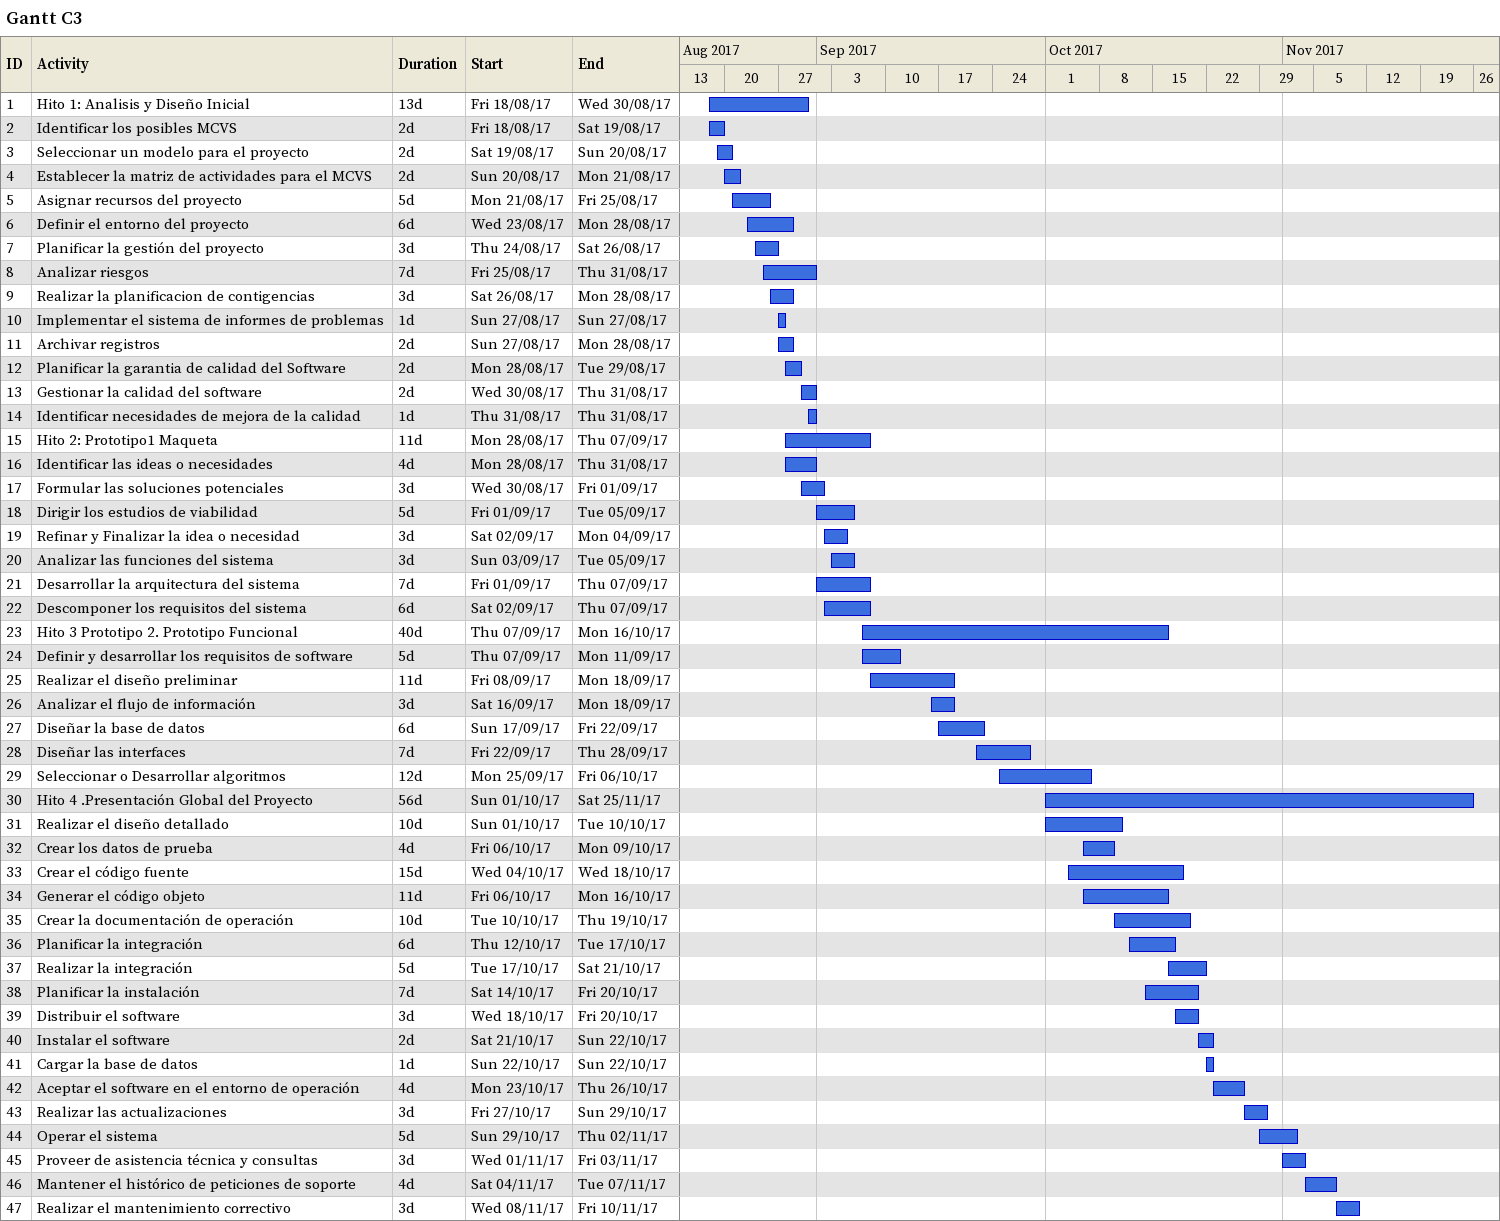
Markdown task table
Gantt C3

| ID | Task | Duration | Start | Finish |
|---|---|---|---|---|
| 1 | Hito 1: Analisis y Diseño Inicial | 13d | 2017-08-18 | 2017-08-30 |
| 2 | Identificar los posibles MCVS | 2d | 2017-08-18 | 2017-08-19 |
| 3 | Seleccionar un modelo para el proyecto | 2d | 2017-08-19 | 2017-08-20 |
| 4 | Establecer la matriz de actividades para el MCVS | 2d | 2017-08-20 | 2017-08-21 |
| 5 | Asignar recursos del proyecto | 5d | 2017-08-21 | 2017-08-25 |
| 6 | Definir el entorno del proyecto | 6d | 2017-08-23 | 2017-08-28 |
| 7 | Planificar la gestión del proyecto | 3d | 2017-08-24 | 2017-08-26 |
| 8 | Analizar riesgos | 7d | 2017-08-25 | 2017-08-31 |
| 9 | Realizar la planificacion de contigencias | 3d | 2017-08-26 | 2017-08-28 |
| 10 | Implementar el sistema de informes de problemas | 1d | 2017-08-27 | 2017-08-27 |
| 11 | Archivar registros | 2d | 2017-08-27 | 2017-08-28 |
| 12 | Planificar la garantia de calidad del Software | 2d | 2017-08-28 | 2017-08-29 |
| 13 | Gestionar la calidad del software | 2d | 2017-08-30 | 2017-08-31 |
| 14 | Identificar necesidades de mejora de la calidad | 1d | 2017-08-31 | 2017-08-31 |
| 15 | Hito 2: Prototipo1 Maqueta | 11d | 2017-08-28 | 2017-09-07 |
| 16 | Identificar las ideas o necesidades | 4d | 2017-08-28 | 2017-08-31 |
| 17 | Formular las soluciones potenciales | 3d | 2017-08-30 | 2017-09-01 |
| 18 | Dirigir los estudios de viabilidad | 5d | 2017-09-01 | 2017-09-05 |
| 19 | Refinar y Finalizar la idea o necesidad | 3d | 2017-09-02 | 2017-09-04 |
| 20 | Analizar las funciones del sistema | 3d | 2017-09-03 | 2017-09-05 |
| 21 | Desarrollar la arquitectura del sistema | 7d | 2017-09-01 | 2017-09-07 |
| 22 | Descomponer los requisitos del sistema | 6d | 2017-09-02 | 2017-09-07 |
| 23 | Hito 3 Prototipo 2. Prototipo Funcional | 40d | 2017-09-07 | 2017-10-16 |
| 24 | Definir y desarrollar los requisitos de software | 5d | 2017-09-07 | 2017-09-11 |
| 25 | Realizar el diseño preliminar | 11d | 2017-09-08 | 2017-09-18 |
| 26 | Analizar el flujo de información | 3d | 2017-09-16 | 2017-09-18 |
| 27 | Diseñar la base de datos | 6d | 2017-09-17 | 2017-09-22 |
| 28 | Diseñar las interfaces | 7d | 2017-09-22 | 2017-09-28 |
| 29 | Seleccionar o Desarrollar algoritmos | 12d | 2017-09-25 | 2017-10-06 |
| 30 | Hito 4 .Presentación Global del Proyecto | 56d | 2017-10-01 | 2017-11-25 |
| 31 | Realizar el diseño detallado | 10d | 2017-10-01 | 2017-10-10 |
| 32 | Crear los datos de prueba | 4d | 2017-10-06 | 2017-10-09 |
| 33 | Crear el código fuente | 15d | 2017-10-04 | 2017-10-18 |
| 34 | Generar el código objeto | 11d | 2017-10-06 | 2017-10-16 |
| 35 | Crear la documentación de operación | 10d | 2017-10-10 | 2017-10-19 |
| 36 | Planificar la integración | 6d | 2017-10-12 | 2017-10-17 |
| 37 | Realizar la integración | 5d | 2017-10-17 | 2017-10-21 |
| 38 | Planificar la instalación | 7d | 2017-10-14 | 2017-10-20 |
| 39 | Distribuir el software | 3d | 2017-10-18 | 2017-10-20 |
| 40 | Instalar el software | 2d | 2017-10-21 | 2017-10-22 |
| 41 | Cargar la base de datos | 1d | 2017-10-22 | 2017-10-22 |
| 42 | Aceptar el software en el entorno de operación | 4d | 2017-10-23 | 2017-10-26 |
| 43 | Realizar las actualizaciones | 3d | 2017-10-27 | 2017-10-29 |
| 44 | Operar el sistema | 5d | 2017-10-29 | 2017-11-02 |
| 45 | Proveer de asistencia técnica y consultas | 3d | 2017-11-01 | 2017-11-03 |
| 46 | Mantener el histórico de peticiones de soporte | 4d | 2017-11-04 | 2017-11-07 |
| 47 | Realizar el mantenimiento correctivo | 3d | 2017-11-08 | 2017-11-10 |
